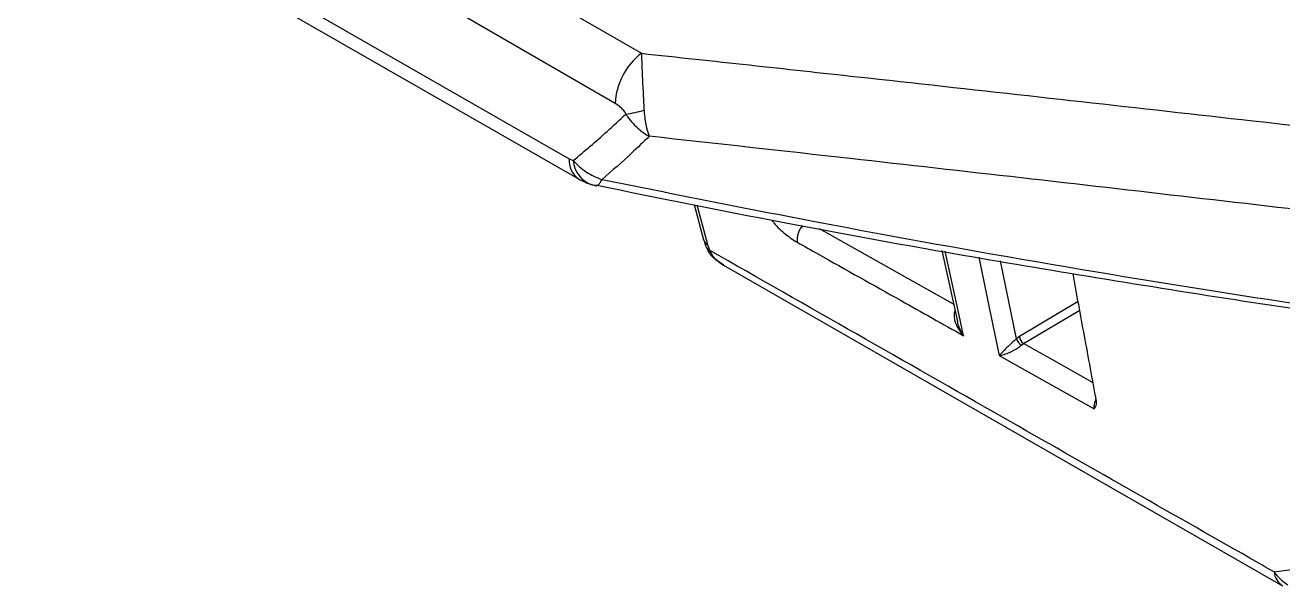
# Model space of a CAD drawing. Extents: x 8 to 113, y 1 to 87.
# Drawn here: x 67.023 to 69.192, y 10.006 to 10.973 of the extents above; entities that cross this region are included whole.
import ezdxf

# ---------------------------------------------------------------- set-up
doc = ezdxf.new("R2010")
doc.units = 0
doc.header["$MEASUREMENT"] = 0
doc.layers.add('OBJECT', color=7, linetype='CONTINUOUS')

msp = doc.modelspace()

# ---------------------------------------------------------------- linework, layer by layer
at = {"layer": 'OBJECT'}
for p, q in [((67.0262, 11.2532), (67.9772, 10.7079)), ((67.7377, 11.1252), (68.0857, 10.9245)), ((68.0405, 10.838), (67.693, 11.0391)), ((67.9614, 10.7425), (67.9681, 10.7394)), ((68.0073, 10.6969), (68.0088, 10.6971)), ((68.1768, 10.6636), (68.1929, 10.603)), ((68.6241, 10.4918), (68.3928, 10.6219)), ((68.2036, 10.5846), (68.2, 10.5943)), ((68.6037, 10.5845), (68.6307, 10.4618)), ((68.7327, 10.4324), (68.7048, 10.5666)), ((68.2272, 10.5592), (69.1915, 10.0063)), ((68.8389, 10.4965), (68.7378, 10.436)), ((68.745, 10.4238), (68.8417, 10.4816)), ((68.7378, 10.436), (68.7327, 10.4324)), ((68.7414, 10.4212), (68.745, 10.4238))]:
    msp.add_line(p, q, dxfattribs=at)
at = {"layer": 'OBJECT', "flags": 128}
for points in [[(67.0228, 11.2805), (67.4644, 11.0274), (67.9614, 10.7425)], [(67.9988, 10.6985), (68.0003, 10.698), (68.0013, 10.6978)], [(68.2, 10.5943), (68.191, 10.6287), (68.182, 10.6625)], [(68.6415, 10.4375), (68.6337, 10.473), (68.6095, 10.5835)], [(68.6677, 10.5732), (68.6863, 10.4832), (68.7028, 10.4031)], [(68.8647, 10.3564), (68.8145, 10.3847), (68.745, 10.4238)], [(68.7028, 10.4031), (68.7386, 10.383), (68.8665, 10.3112)]]:
    msp.add_lwpolyline(points, dxfattribs=at)
at = {"layer": 'OBJECT'}
for centre, radius, start, end in [((68.1576, 10.8319), 0.1173, 127.8153, 177.0313), ((68.0367, 10.9975), 0.1792, 277.1274, 287.4283), ((67.9991, 10.7389), 0.0379, 174.5483, 234.5202), ((68.0161, 10.7434), 0.0482, 184.7418, 248.9113), ((68.3896, 10.6031), 0.0354, 136.9231, 187.3058), ((68.2065, 10.6069), 0.0141, 196.0052, 242.8497), ((68.206, 10.5934), 0.00915, 206.8733, 254.3396), ((68.7529, 10.4367), 0.0151, 182.7209, 238.4201), ((68.7508, 10.4375), 0.0188, 195.823, 239.8044), ((69.2087, 10.0334), 0.0321, 185.6838, 238.085)]:
    msp.add_arc(centre, radius, start, end, dxfattribs=at)
for points, knots in [([(68.7149, 11.4038), (69.0139, 11.2644), (69.5298, 11.0237), (70.0464, 10.7838), (70.2637, 10.6828)], [0, 0, 0, 0, 0.5794532, 1, 1, 1, 1]), ([(68.0857, 10.9245), (68.086, 10.915), (68.0864, 10.9028), (68.0876, 10.8772), (68.0886, 10.8568), (68.0897, 10.8373), (68.0901, 10.8294), (68.0903, 10.8266)], [0, 0, 0, 0, 0.35553, 0.454514, 0.769565, 0.917458, 1, 1, 1, 1]), ([(68.0857, 10.9245), (68.2098, 10.9111), (68.53, 10.8764), (69.0475, 10.8187), (69.649, 10.7508), (70.0553, 10.7059), (70.2637, 10.6828)], [0, 0, 0, 0, 0.171741, 0.442973, 0.714157, 1, 1, 1, 1]), ([(68.0589, 10.8197), (68.0587, 10.8202), (68.058, 10.8217), (68.0556, 10.8255), (68.0497, 10.832), (68.0441, 10.8356), (68.0405, 10.838)], [0, 0, 0, 0, 0.057753, 0.172176, 0.469853, 1, 1, 1, 1]), ([(68.0903, 10.8266), (68.0904, 10.8248), (68.0912, 10.8137), (68.0938, 10.7973), (68.0974, 10.7857), (68.0992, 10.7815), (68.0992, 10.7815)], [0, 0, 0, 0, 0.097877, 0.624467, 0.993076, 1, 1, 1, 1]), ([(67.9681, 10.7394), (67.9877, 10.756), (68.0185, 10.7819), (68.0481, 10.8097), (68.0589, 10.8197)], [0, 0, 0, 0, 0.636851, 1, 1, 1, 1]), ([(68.0589, 10.8197), (68.0599, 10.8182), (68.0664, 10.8083), (68.0794, 10.7942), (68.0932, 10.7847), (68.0991, 10.7815), (68.0992, 10.7815)], [0, 0, 0, 0, 0.0978868, 0.6244647, 0.9930628, 1, 1, 1, 1]), ([(68.0992, 10.7815), (68.0892, 10.7718), (68.0627, 10.7461), (68.0351, 10.722), (68.018, 10.7069)], [0, 0, 0, 0, 0.376845, 1, 1, 1, 1]), ([(70.5604, 10.5018), (70.2487, 10.5369), (69.7388, 10.5944), (69.0351, 10.6761), (68.5263, 10.7342), (68.2148, 10.7687), (68.0992, 10.7815)], [0, 0, 0, 0, 0.377926, 0.618191, 0.858391, 1, 1, 1, 1]), ([(67.9681, 10.7394), (67.9753, 10.7323), (67.9859, 10.7218), (68.0037, 10.7122), (68.013, 10.7085), (68.0178, 10.707), (68.018, 10.7069)], [0, 0, 0, 0, 0.507896, 0.747889, 0.993599, 1, 1, 1, 1]), ([(67.9749, 10.7093), (67.977, 10.7081), (67.9874, 10.702), (67.9993, 10.6986), (68.0087, 10.6959)], [0, 0, 0, 0, 0.203861, 1, 1, 1, 1]), ([(67.9989, 10.6988), (68.002, 10.6975), (68.0052, 10.6962), (68.0086, 10.696), (68.0087, 10.696)], [0, 0, 0, 0, 0.962447, 1, 1, 1, 1]), ([(68.0088, 10.6971), (68.0095, 10.6969), (68.0108, 10.6964), (68.0142, 10.7009), (68.0166, 10.7046), (68.0179, 10.7069), (68.018, 10.7069)], [0, 0, 0, 0, 0.398004, 0.691589, 0.992165, 1, 1, 1, 1]), ([(68.0088, 10.697), (68.1164, 10.6752), (68.388, 10.6201), (68.8289, 10.5431), (69.3346, 10.4642), (69.8532, 10.3955), (70.3383, 10.34), (70.6518, 10.3141), (70.7873, 10.3029)], [0, 0, 0, 0, 0.116913, 0.295163, 0.477387, 0.663553, 0.854517, 1, 1, 1, 1]), ([(68.018, 10.7069), (68.1422, 10.682), (68.5334, 10.6036), (69.1298, 10.5024), (69.8072, 10.4072), (70.336, 10.3465), (70.661, 10.3185), (70.7804, 10.3082)], [0, 0, 0, 0, 0.135815, 0.427546, 0.64934, 0.871132, 1, 1, 1, 1]), ([(68.3104, 10.637), (68.3117, 10.6353), (68.3184, 10.6263), (68.3341, 10.6118), (68.3477, 10.603), (68.3544, 10.5986)], [0, 0, 0, 0, 0.101846, 0.550672, 1, 1, 1, 1]), ([(68.1936, 10.6029), (68.1942, 10.5999), (68.1951, 10.5954), (68.1973, 10.5908), (68.198, 10.5893)], [0, 0, 0, 0, 0.6687101, 1, 1, 1, 1]), ([(68.1983, 10.5895), (68.1987, 10.5884), (68.2009, 10.5814), (68.2107, 10.5703), (68.2217, 10.563), (68.2275, 10.5591)], [0, 0, 0, 0, 0.0813188, 0.5136401, 1, 1, 1, 1]), ([(68.3544, 10.5986), (68.3664, 10.5919), (68.4261, 10.5584), (68.5217, 10.5047), (68.6055, 10.4577), (68.6415, 10.4375)], [0, 0, 0, 0, 0.124751, 0.623749, 1, 1, 1, 1]), ([(69.1768, 10.0302), (69.1628, 10.0382), (69.0071, 10.1269), (68.6826, 10.3117), (68.3722, 10.4886), (68.2036, 10.5846)], [0, 0, 0, 0, 0.0430488, 0.4800874, 1, 1, 1, 1]), ([(68.2276, 10.5599), (68.2228, 10.5627), (68.2119, 10.5688), (68.2065, 10.579), (68.2036, 10.5846)], [0, 0, 0, 0, 0.448767, 1, 1, 1, 1]), ([(68.8706, 10.3246), (68.8637, 10.3623), (68.8502, 10.4355), (68.8366, 10.5089), (68.8301, 10.5445)], [0, 0, 0, 0, 0.513994, 1, 1, 1, 1]), ([(68.6267, 10.4804), (68.6266, 10.4802), (68.6255, 10.4782), (68.6244, 10.4727), (68.6258, 10.4627), (68.6314, 10.4502), (68.6377, 10.4417), (68.6414, 10.4376), (68.6415, 10.4375)], [0, 0, 0, 0, 0.015653, 0.154556, 0.358822, 0.659017, 0.995224, 1, 1, 1, 1]), ([(68.6415, 10.4375), (68.6414, 10.4376), (68.6384, 10.4421), (68.6339, 10.4499), (68.6319, 10.4586), (68.6311, 10.4619)], [0, 0, 0, 0, 0.008738, 0.62473, 1, 1, 1, 1]), ([(68.7327, 10.4324), (68.7314, 10.4312), (68.7298, 10.4299), (68.7264, 10.4268), (68.7218, 10.4226), (68.7148, 10.4158), (68.708, 10.4089), (68.7043, 10.4048), (68.7029, 10.4031), (68.7028, 10.4031)], [0, 0, 0, 0, 0.1003119, 0.1235844, 0.2522221, 0.4446766, 0.7262847, 0.9956595, 1, 1, 1, 1]), ([(68.7028, 10.4031), (68.7029, 10.4031), (68.7053, 10.4035), (68.711, 10.4049), (68.7204, 10.4085), (68.7292, 10.413), (68.7346, 10.4162), (68.7384, 10.4188), (68.74, 10.4202), (68.7414, 10.4212)], [0, 0, 0, 0, 0.004324, 0.273716, 0.555329, 0.747771, 0.876419, 0.899693, 1, 1, 1, 1]), ([(68.8699, 10.3285), (68.8696, 10.3281), (68.868, 10.3252), (68.8665, 10.3196), (68.866, 10.3142), (68.8664, 10.3117), (68.8665, 10.3112)], [0, 0, 0, 0, 0.072465, 0.484275, 0.89596, 1, 1, 1, 1]), ([(68.8665, 10.3112), (68.8665, 10.3112), (68.8683, 10.3136), (68.8711, 10.3169), (68.8707, 10.3229), (68.8706, 10.3246)], [0, 0, 0, 0, 0.007322, 0.709032, 1, 1, 1, 1]), ([(69.1768, 10.0302), (69.2465, 10.0391), (69.3535, 10.0527), (69.4635, 10.0686), (69.5018, 10.0742)], [0, 0, 0, 0, 0.6515585, 1, 1, 1, 1]), ([(69.1768, 10.0302), (69.179, 10.0275), (69.1861, 10.0187), (69.1949, 10.0119), (69.2009, 10.0072)], [0, 0, 0, 0, 0.31184, 1, 1, 1, 1])]:
    msp.add_open_spline(points, degree=3, knots=knots, dxfattribs=at)

doc.saveas('drawing.dxf')
